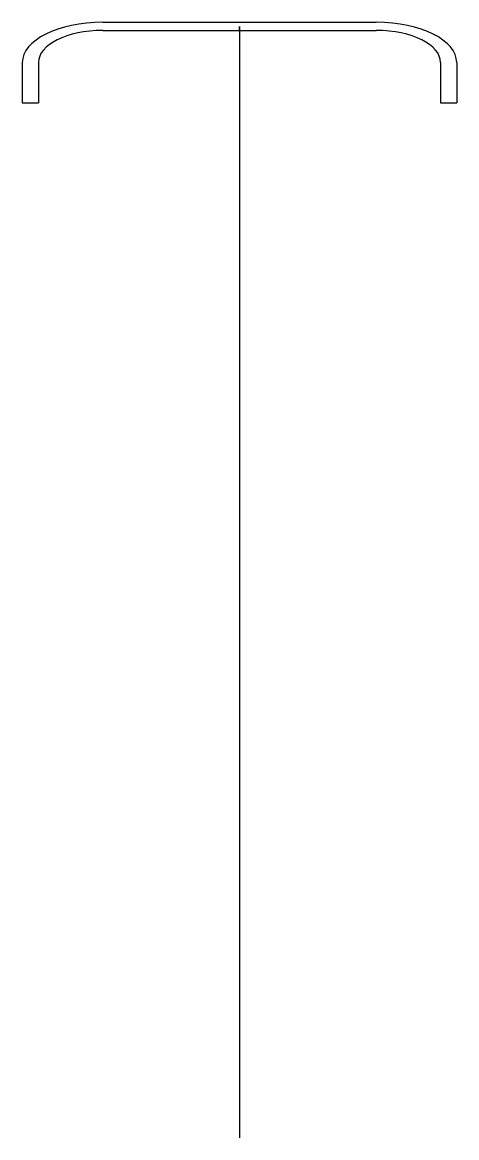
# Model space of a CAD drawing. Header units: centimetres. Extents: x 13.4 to 18.8, y -5 to 8.8.
import ezdxf

# ---------------------------------------------------------------- set-up
doc = ezdxf.new("R2010")
doc.units = ezdxf.units.CM
doc.layers.add('Aripa', color=250, linetype='Continuous')

msp = doc.modelspace()

# ---------------------------------------------------------------- linework, layer by layer
at = {"layer": 'Aripa', "extrusion": (0, -0.866025, 0.5)}
for p, q in [((14.433, 8.812, 5.137), (17.833, 8.812, 5.137)), ((16.133, 8.712, 4.964), (16.133, 8.762, 5.051)), ((14.433, 8.712, 4.964), (17.833, 8.712, 4.964)), ((13.433, 8.312, 4.271), (13.433, 7.812, 3.405)), ((13.633, 8.312, 4.271), (13.633, 7.812, 3.405)), ((18.633, 8.312, 4.271), (18.633, 7.812, 3.405)), ((18.833, 8.312, 4.271), (18.833, 7.812, 3.405)), ((13.433, 7.812, 3.405), (13.633, 7.812, 3.405)), ((18.633, 7.812, 3.405), (18.833, 7.812, 3.405))]:
    msp.add_line(p, q, dxfattribs=at)
for centre, radius, start, end in [((14.433, 7.855, -5.063), 1, 90, 180), ((17.833, 7.855, -5.063), 1, 0, 90), ((14.433, 7.855, -5.063), 0.8, 90, 180), ((17.833, 7.855, -5.063), 0.8, 0, 90)]:
    msp.add_arc(centre, radius, start, end, dxfattribs=at)
at = {"layer": 'Aripa', "extrusion": (1, 1.59086e-16, -9.18485e-17)}
msp.add_arc((3.712, -3.696, 16.133), 10.1, 60, 150, dxfattribs=at)

doc.saveas('drawing.dxf')
